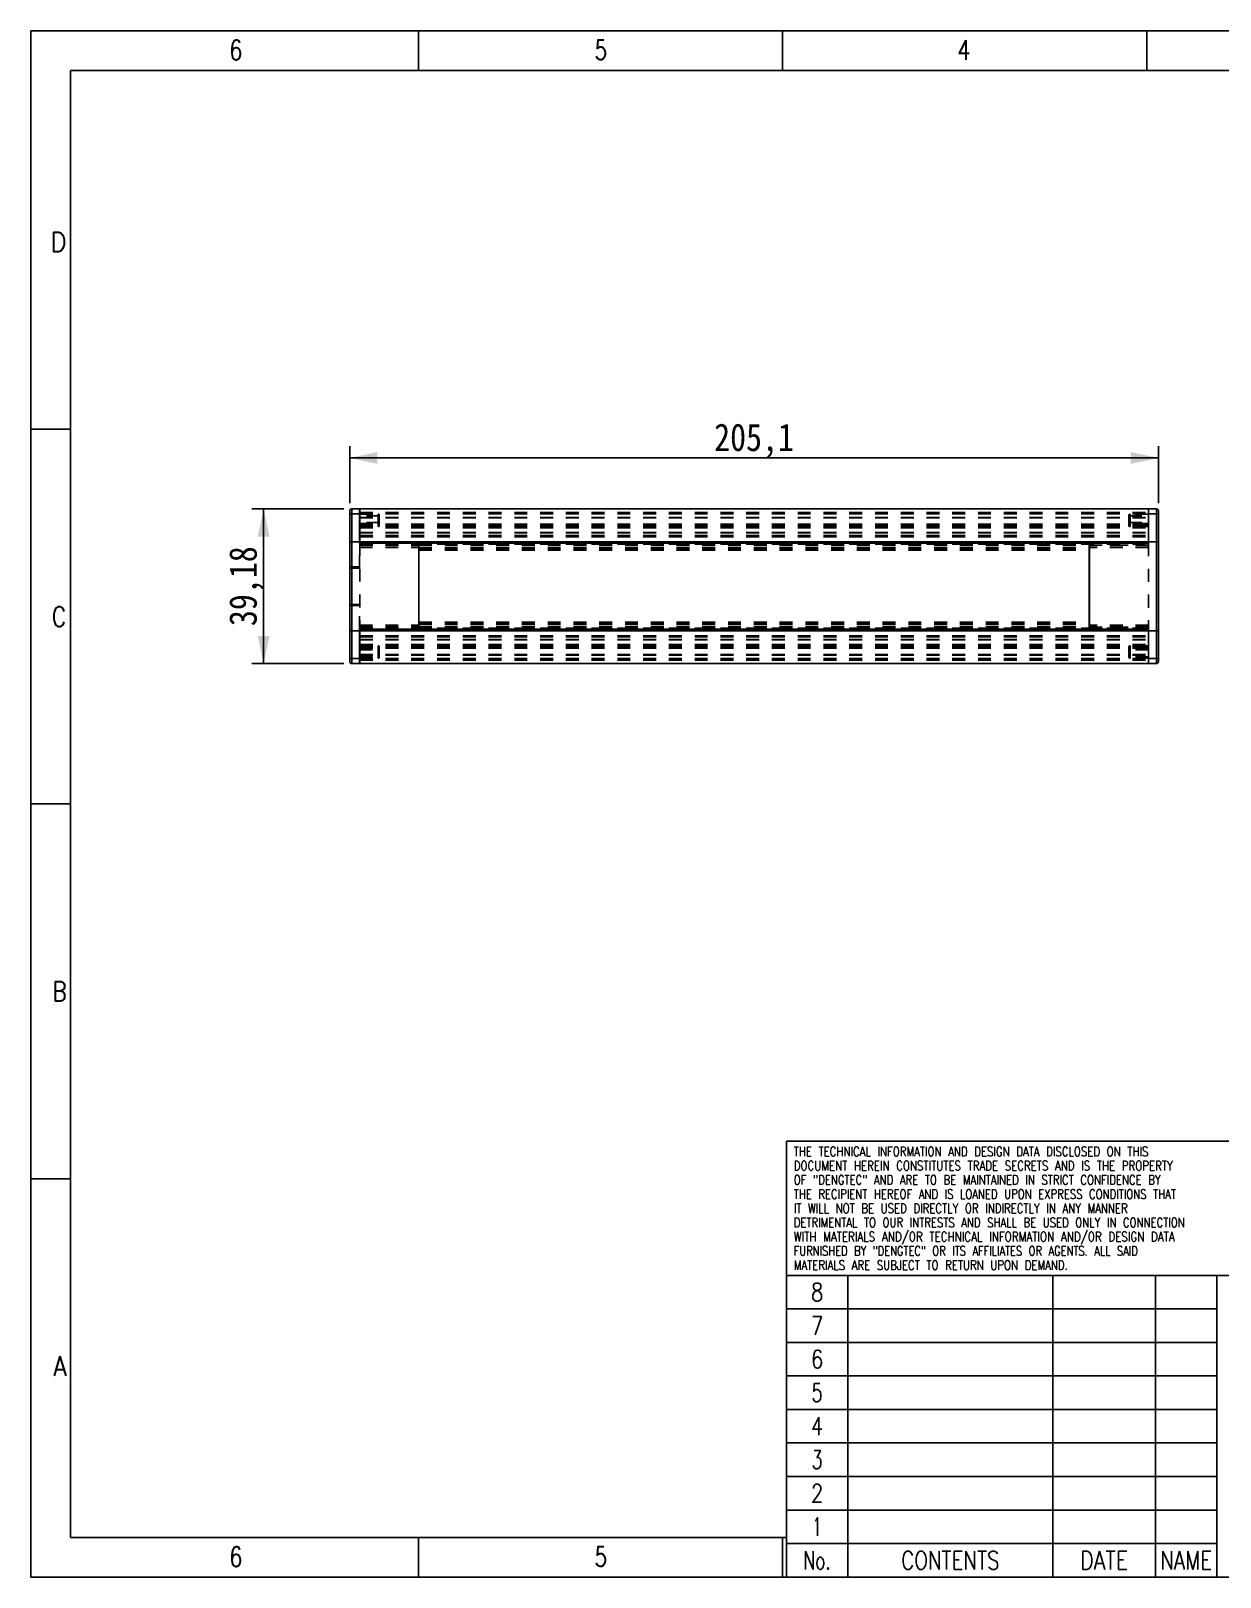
# Model space of a CAD drawing. Extents: x 14 to 580, y 14 to 406.
# Drawn here: x 14 to 315.6, y 14 to 406 of the extents above; entities that cross this region are included whole.
import ezdxf
from ezdxf.enums import TextEntityAlignment as Align

# ---------------------------------------------------------------- set-up
doc = ezdxf.new("R2010")
doc.units = 0
doc.header["$LTSCALE"] = 32.67
doc.linetypes.add('HIDDEN', pattern=[0.2, 0.1, -0.1])
doc.layers.get('0').update_dxf_attribs({"linetype": 'CONTINUOUS'})
for name, color, linetype in [('AP005-BASE2', 7, 'CONTINUOUS'), ('AP005-BASE3', 7, 'CONTINUOUS'), ('AP005-DIFFUSE2', 7, 'CONTINUOUS'), ('AP005-DIFFUSE3', 7, 'CONTINUOUS'), ('AP005-ENDCAP-02', 7, 'CONTINUOUS'), ('AP005-ENDCAP-03', 7, 'CONTINUOUS'), ('AP005-ENDCAP-12', 7, 'CONTINUOUS'), ('AP005-ENDCAP-13', 7, 'CONTINUOUS'), ('AP0054', 7, 'CONTINUOUS'), ('AP0059', 7, 'CONTINUOUS')]:
    doc.layers.add(name, color=color, linetype=linetype)
doc.styles.get("Standard").update_dxf_attribs({"font": 'SIMHEI.SHX', "width": 0.85})
doc.styles.add('TEXTSTYLE_2', font='TXT.TTF')
doc.styles.add('TEXTSTYLE_3', font='TXT.TTF')
doc.styles.add('TEXTSTYLE_5', font='TXT.TTF')
doc.dimstyles.get("Standard").update_dxf_attribs({"dimtxt": 2.5, "dimasz": 2.5, "dimexe": 1.25, "dimexo": 0.625, "dimtad": 1, "dimcen": 2.5, "dimazin": 3, "dimtfac": 1, "dimtmove": 0, "dimatfit": 3})

# ---------------------------------------------------------------- blocks, each defined once
blk = doc.blocks.new('_FILLED')
at = {"color": 0, "linetype": 'BYBLOCK'}
blk.add_solid([(0, 0), (-1, 0.214), (-1, -0.214)], dxfattribs=at)
blk = doc.blocks.new('*D0')
at = {"layer": 'AP0054', "color": 3}
for p, q in [((93.36, 284.81), (70.03, 284.81)), ((73.03, 284.81), (73.03, 265.22)), ((73.03, 245.63), (73.03, 265.22)), ((93.36, 245.63), (70.03, 245.63))]:
    blk.add_line(p, q, dxfattribs=at)
at = {"layer": 'AP0054', "color": 3, "xscale": 7, "yscale": 7, "zscale": 7}
for p, rotation in [((73.03, 284.81), 90), ((73.03, 245.63), 270)]:
    blk.add_blockref('_FILLED', p, dxfattribs=dict(at, rotation=rotation))
at = {"layer": 'AP0054', "color": 3, "width": 0.85}
blk.add_text('39,18', height=7, rotation=90, dxfattribs=at).set_placement((71.28, 265.22), align=Align.CENTER)
blk = doc.blocks.new('*D1')
at = {"layer": 'AP0054', "color": 3}
for p, q in [((94.86, 286.31), (94.86, 300.73)), ((299.96, 286.31), (299.96, 300.73)), ((94.86, 297.73), (197.41, 297.73)), ((299.96, 297.73), (197.41, 297.73))]:
    blk.add_line(p, q, dxfattribs=at)
at = {"layer": 'AP0054', "color": 3, "xscale": 7, "yscale": 7, "zscale": 7, "rotation": 180}
blk.add_blockref('_FILLED', (94.86, 297.73), dxfattribs=at)
at = {"layer": 'AP0054', "color": 3, "xscale": 7, "yscale": 7, "zscale": 7}
blk.add_blockref('_FILLED', (299.96, 297.73), dxfattribs=at)
at = {"layer": 'AP0054', "color": 3, "width": 0.85}
blk.add_text('205,1', height=7, dxfattribs=at).set_placement((197.41, 299.48), align=Align.CENTER)

msp = doc.modelspace()

# ---------------------------------------------------------------- linework, layer by layer
at = {"layer": 'AP005-BASE2', "color": 7}
for p, q in [((97.414, 284.821), (97.414, 276.196)), ((97.414, 284.821), (297.414, 284.821)), ((97.414, 284.81), (297.414, 284.81)), ((297.414, 284.821), (297.414, 276.196)), ((97.414, 276.502), (297.414, 276.502)), ((97.414, 276.326), (297.414, 276.326)), ((112.364, 275.662), (112.414, 275.662)), ((112.364, 275.636), (112.414, 275.636)), ((282.414, 275.662), (282.464, 275.662)), ((282.414, 275.636), (282.464, 275.636)), ((112.364, 254.806), (112.414, 254.806)), ((282.414, 254.806), (282.464, 254.806)), ((97.414, 254.245), (97.414, 245.621)), ((97.414, 254.116), (297.414, 254.116)), ((97.414, 253.94), (297.414, 253.94)), ((112.364, 254.779), (112.414, 254.779)), ((282.414, 254.779), (282.464, 254.779)), ((297.414, 254.245), (297.414, 245.621)), ((97.414, 245.632), (297.414, 245.632)), ((97.414, 245.621), (297.414, 245.621))]:
    msp.add_line(p, q, dxfattribs=at)
at = {"layer": 'AP005-BASE3', "color": 8, "linetype": 'HIDDEN'}
for p, q in [((97.414, 283.946), (297.414, 283.946)), ((97.414, 283.896), (297.414, 283.896)), ((97.414, 283.571), (297.414, 283.571)), ((97.414, 282.671), (297.414, 282.671)), ((97.414, 282.571), (297.414, 282.571)), ((97.414, 280.924), (297.414, 280.924)), ((97.414, 280.571), (297.414, 280.571)), ((97.414, 280.433), (297.414, 280.433)), ((97.414, 280.371), (297.414, 280.371)), ((97.414, 280.135), (297.414, 280.135)), ((97.414, 280.018), (297.414, 280.018)), ((97.414, 278.846), (297.414, 278.846)), ((97.414, 278.771), (297.414, 278.771)), ((97.414, 278.071), (297.414, 278.071)), ((97.414, 277.771), (297.414, 277.771)), ((97.414, 276.196), (97.414, 254.245)), ((97.414, 275.843), (297.414, 275.843)), ((97.414, 275.662), (112.364, 275.662)), ((97.414, 275.636), (112.364, 275.636)), ((112.414, 275.662), (282.414, 275.662)), ((112.414, 275.636), (282.414, 275.636)), ((282.464, 275.662), (297.414, 275.662)), ((282.464, 275.636), (297.414, 275.636)), ((297.414, 276.196), (297.414, 254.245)), ((97.414, 254.806), (112.364, 254.806)), ((112.414, 254.806), (282.414, 254.806)), ((282.464, 254.806), (297.414, 254.806)), ((97.414, 254.779), (112.364, 254.779)), ((97.414, 254.599), (297.414, 254.599)), ((97.414, 252.671), (297.414, 252.671)), ((97.414, 252.371), (297.414, 252.371)), ((97.414, 251.671), (297.414, 251.671)), ((97.414, 251.596), (297.414, 251.596)), ((112.414, 254.779), (282.414, 254.779)), ((282.464, 254.779), (297.414, 254.779)), ((97.414, 250.424), (297.414, 250.424)), ((97.414, 250.307), (297.414, 250.307)), ((97.414, 250.071), (297.414, 250.071)), ((97.414, 250.009), (297.414, 250.009)), ((97.414, 249.871), (297.414, 249.871)), ((97.414, 249.518), (297.414, 249.518)), ((97.414, 247.871), (297.414, 247.871)), ((97.414, 247.771), (297.414, 247.771)), ((97.414, 246.871), (297.414, 246.871)), ((97.414, 246.546), (297.414, 246.546)), ((97.414, 246.496), (297.414, 246.496))]:
    msp.add_line(p, q, dxfattribs=at)
at = {"layer": 'AP005-DIFFUSE2', "color": 7}
for p, q in [((112.414, 276.196), (112.414, 254.245)), ((112.414, 276.196), (282.414, 276.196)), ((112.414, 276.096), (282.414, 276.096)), ((282.414, 276.196), (282.414, 254.245)), ((112.414, 254.345), (282.414, 254.345)), ((112.414, 254.245), (282.414, 254.245))]:
    msp.add_line(p, q, dxfattribs=at)
at = {"layer": 'AP005-DIFFUSE3', "color": 8, "linetype": 'HIDDEN'}
for p, q in [((112.414, 276.183), (282.414, 276.183)), ((112.414, 275.876), (282.414, 275.876)), ((112.414, 275.706), (282.414, 275.706)), ((112.414, 275.576), (282.414, 275.576)), ((112.414, 275.536), (282.414, 275.536)), ((112.414, 274.921), (282.414, 274.921)), ((112.414, 274.621), (282.414, 274.621)), ((112.414, 274.321), (282.414, 274.321)), ((112.414, 256.121), (282.414, 256.121)), ((112.414, 255.821), (282.414, 255.821)), ((112.414, 255.521), (282.414, 255.521)), ((112.414, 254.906), (282.414, 254.906)), ((112.414, 254.866), (282.414, 254.866)), ((112.414, 254.736), (282.414, 254.736)), ((112.414, 254.566), (282.414, 254.566)), ((112.414, 254.259), (282.414, 254.259))]:
    msp.add_line(p, q, dxfattribs=at)
at = {"layer": 'AP005-ENDCAP-02', "color": 7}
for p, q in [((94.864, 246.121), (94.864, 284.321)), ((95.364, 245.621), (95.364, 284.821)), ((97.364, 284.821), (95.364, 284.821)), ((97.364, 284.81), (95.364, 284.81)), ((97.364, 276.096), (97.364, 284.821)), ((97.364, 283.495), (97.414, 283.495)), ((97.364, 283.484), (97.414, 283.484)), ((97.364, 280.879), (97.414, 280.879)), ((97.364, 280.398), (97.414, 280.398)), ((97.364, 280.318), (97.414, 280.318)), ((94.959, 276.5), (94.888, 276.499)), ((95.364, 276.502), (94.959, 276.5)), ((97.364, 276.502), (95.364, 276.502)), ((97.364, 276.196), (112.364, 276.196)), ((97.364, 276.096), (112.364, 276.096)), ((112.364, 276.196), (112.364, 254.245)), ((95.209, 253.939), (95.07, 253.94)), ((97.364, 253.94), (95.209, 253.939)), ((97.364, 245.621), (97.364, 254.345)), ((97.364, 254.345), (112.364, 254.345)), ((97.364, 254.245), (112.364, 254.245)), ((97.364, 250.124), (97.414, 250.124)), ((97.364, 250.044), (97.414, 250.044)), ((97.364, 249.563), (97.414, 249.563)), ((97.364, 245.632), (95.364, 245.632)), ((97.364, 245.621), (95.364, 245.621)), ((97.364, 246.957), (97.414, 246.957)), ((97.364, 246.946), (97.414, 246.946))]:
    msp.add_line(p, q, dxfattribs=at)
for points in [[(94.864, 284.314), (94.87, 284.392), (94.888, 284.468), (94.918, 284.539), (94.959, 284.606), (95.01, 284.665), (95.07, 284.715), (95.137, 284.756), (95.209, 284.786), (95.286, 284.804), (95.364, 284.81)], [(94.888, 276.499), (94.87, 276.499), (94.864, 276.499)], [(95.07, 253.94), (94.959, 253.94), (94.918, 253.941), (94.888, 253.942), (94.87, 253.942), (94.864, 253.943)], [(94.864, 246.127), (94.87, 246.05), (94.888, 245.974), (94.918, 245.902), (94.959, 245.836), (95.01, 245.777), (95.07, 245.726), (95.137, 245.686), (95.209, 245.656), (95.286, 245.638), (95.364, 245.632)]]:
    msp.add_lwpolyline(points, dxfattribs=at)
for centre, start, end in [((95.364, 284.321), 90, 180), ((95.364, 246.121), 180, 270)]:
    msp.add_arc(centre, 0.5, start, end, dxfattribs=at)
at = {"layer": 'AP005-ENDCAP-03', "color": 8, "linetype": 'HIDDEN'}
for p, q in [((94.864, 283.571), (97.364, 283.571)), ((102.364, 283.095), (97.364, 283.095)), ((97.414, 283.495), (102.064, 283.495)), ((97.414, 283.484), (102.064, 283.484)), ((102.064, 283.495), (102.064, 280.318)), ((102.364, 283.195), (102.364, 280.618)), ((102.364, 281.371), (97.364, 281.371)), ((97.364, 281.074), (102.064, 281.074)), ((97.364, 280.843), (102.064, 280.843)), ((97.414, 280.879), (102.064, 280.879)), ((97.414, 280.398), (102.064, 280.398)), ((97.414, 280.318), (102.064, 280.318)), ((97.364, 276.182), (112.364, 276.182)), ((97.364, 269.821), (97.364, 276.096)), ((97.364, 275.499), (112.364, 275.499)), ((97.364, 275.065), (112.364, 275.065)), ((97.364, 270.121), (94.864, 270.121)), ((95.164, 269.821), (97.364, 269.821)), ((94.864, 260.321), (97.364, 260.321)), ((95.164, 260.621), (97.364, 260.621)), ((97.364, 254.345), (97.364, 260.621)), ((97.364, 255.376), (112.364, 255.376)), ((97.364, 254.942), (112.364, 254.942)), ((97.364, 254.259), (112.364, 254.259)), ((97.364, 249.599), (102.064, 249.599)), ((97.364, 249.368), (102.064, 249.368)), ((97.364, 249.071), (102.364, 249.071)), ((97.364, 247.346), (102.364, 247.346)), ((97.414, 250.124), (102.064, 250.124)), ((97.414, 250.044), (102.064, 250.044)), ((97.414, 249.563), (102.064, 249.563)), ((102.064, 250.124), (102.064, 246.946)), ((102.364, 249.824), (102.364, 247.247)), ((97.364, 246.871), (94.864, 246.871)), ((97.414, 246.957), (102.064, 246.957)), ((97.414, 246.946), (102.064, 246.946))]:
    msp.add_line(p, q, dxfattribs=at)
for points in [[(102.364, 283.193), (102.359, 283.243), (102.346, 283.292), (102.324, 283.339), (102.294, 283.38), (102.257, 283.416), (102.214, 283.445), (102.167, 283.467), (102.116, 283.48), (102.064, 283.484)], [(102.364, 281.371), (102.359, 281.319), (102.346, 281.269), (102.324, 281.222), (102.294, 281.18), (102.257, 281.143), (102.214, 281.113), (102.166, 281.091), (102.116, 281.078), (102.064, 281.074)], [(102.064, 280.843), (102.116, 280.847), (102.167, 280.859), (102.214, 280.879), (102.257, 280.906), (102.294, 280.94), (102.324, 280.979), (102.346, 281.022), (102.359, 281.067), (102.364, 281.114)], [(102.364, 280.694), (102.359, 280.729), (102.343, 280.762), (102.317, 280.793), (102.282, 280.821), (102.241, 280.843), (102.197, 280.859), (102.154, 280.87), (102.11, 280.876), (102.064, 280.879)], [(102.364, 280.694), (102.359, 280.638), (102.343, 280.585), (102.317, 280.535), (102.282, 280.491), (102.241, 280.455), (102.197, 280.429), (102.154, 280.412), (102.11, 280.401), (102.064, 280.398)], [(102.364, 249.748), (102.359, 249.804), (102.343, 249.857), (102.317, 249.907), (102.282, 249.951), (102.241, 249.987), (102.197, 250.013), (102.154, 250.03), (102.11, 250.04), (102.064, 250.044)], [(102.364, 249.748), (102.359, 249.713), (102.343, 249.68), (102.317, 249.649), (102.282, 249.621), (102.241, 249.599), (102.197, 249.583), (102.154, 249.572), (102.11, 249.565), (102.064, 249.563)], [(102.064, 249.599), (102.116, 249.594), (102.167, 249.582), (102.214, 249.562), (102.257, 249.535), (102.294, 249.501), (102.324, 249.463), (102.346, 249.42), (102.359, 249.374), (102.364, 249.327)], [(102.364, 249.071), (102.359, 249.123), (102.346, 249.173), (102.324, 249.22), (102.294, 249.262), (102.257, 249.299), (102.214, 249.329), (102.166, 249.35), (102.116, 249.364), (102.064, 249.368)], [(102.364, 247.249), (102.359, 247.198), (102.346, 247.149), (102.324, 247.103), (102.294, 247.062), (102.257, 247.026), (102.214, 246.996), (102.167, 246.975), (102.116, 246.962), (102.064, 246.957)]]:
    msp.add_lwpolyline(points, dxfattribs=at)
for centre, start, end in [((102.064, 283.195), 0, 90), ((102.064, 280.618), 270, 360), ((95.164, 270.121), 180, 270), ((95.164, 260.321), 90, 180), ((102.064, 249.824), 0, 90), ((102.064, 247.246), 270, 360)]:
    msp.add_arc(centre, 0.3, start, end, dxfattribs=at)
at = {"layer": 'AP005-ENDCAP-12', "color": 7}
for p, q in [((297.464, 283.495), (297.414, 283.495)), ((297.464, 283.484), (297.414, 283.484)), ((297.464, 284.821), (299.464, 284.821)), ((297.464, 284.821), (297.464, 276.096)), ((297.464, 284.81), (299.464, 284.81)), ((299.464, 284.821), (299.464, 245.621)), ((299.964, 284.321), (299.964, 246.121)), ((297.464, 280.879), (297.414, 280.879)), ((297.464, 280.398), (297.414, 280.398)), ((297.464, 280.318), (297.414, 280.318)), ((297.464, 276.196), (282.464, 276.196)), ((282.464, 254.245), (282.464, 276.196)), ((297.464, 276.096), (282.464, 276.096)), ((297.464, 276.502), (299.619, 276.503)), ((299.619, 276.503), (299.758, 276.502)), ((297.464, 254.345), (282.464, 254.345)), ((297.464, 254.245), (282.464, 254.245)), ((297.464, 254.345), (297.464, 245.621)), ((297.464, 253.94), (299.464, 253.94)), ((299.464, 253.94), (299.869, 253.942)), ((299.869, 253.942), (299.94, 253.942)), ((297.464, 250.124), (297.414, 250.124)), ((297.464, 250.044), (297.414, 250.044)), ((297.464, 249.563), (297.414, 249.563)), ((297.464, 246.957), (297.414, 246.957)), ((297.464, 246.946), (297.414, 246.946)), ((297.464, 245.632), (299.464, 245.632)), ((297.464, 245.621), (299.464, 245.621))]:
    msp.add_line(p, q, dxfattribs=at)
for points in [[(299.964, 284.314), (299.958, 284.392), (299.94, 284.468), (299.91, 284.539), (299.869, 284.606), (299.818, 284.665), (299.758, 284.715), (299.691, 284.756), (299.619, 284.786), (299.542, 284.804), (299.464, 284.81)], [(299.758, 276.502), (299.869, 276.501), (299.91, 276.501), (299.94, 276.5), (299.958, 276.499), (299.964, 276.499)], [(299.94, 253.942), (299.958, 253.943), (299.964, 253.943)], [(299.964, 246.127), (299.958, 246.05), (299.94, 245.974), (299.91, 245.902), (299.869, 245.836), (299.818, 245.777), (299.758, 245.726), (299.691, 245.686), (299.619, 245.656), (299.542, 245.638), (299.464, 245.632)]]:
    msp.add_lwpolyline(points, dxfattribs=at)
for centre, start, end in [((299.464, 284.321), 0, 90), ((299.464, 246.121), 270, 360)]:
    msp.add_arc(centre, 0.5, start, end, dxfattribs=at)
at = {"layer": 'AP005-ENDCAP-13', "color": 8, "linetype": 'HIDDEN'}
for p, q in [((292.464, 280.618), (292.464, 283.195)), ((292.464, 283.095), (297.464, 283.095)), ((297.414, 283.495), (292.764, 283.495)), ((292.764, 283.495), (292.764, 280.318)), ((297.414, 283.484), (292.764, 283.484)), ((299.964, 283.571), (297.464, 283.571)), ((292.464, 281.371), (297.464, 281.371)), ((297.464, 281.074), (292.764, 281.074)), ((297.414, 280.879), (292.764, 280.879)), ((297.464, 280.843), (292.764, 280.843)), ((297.414, 280.398), (292.764, 280.398)), ((297.414, 280.318), (292.764, 280.318)), ((297.464, 276.183), (282.464, 276.183)), ((297.464, 275.5), (282.464, 275.5)), ((297.464, 275.066), (282.464, 275.066)), ((297.464, 276.096), (297.464, 254.345)), ((297.464, 255.377), (282.464, 255.377)), ((297.464, 254.942), (282.464, 254.942)), ((297.464, 254.26), (282.464, 254.26)), ((292.464, 247.246), (292.464, 249.823)), ((297.464, 249.071), (292.464, 249.071)), ((297.464, 247.346), (292.464, 247.346)), ((297.414, 250.124), (292.764, 250.124)), ((292.764, 250.124), (292.764, 246.946)), ((297.414, 250.044), (292.764, 250.044)), ((297.464, 249.599), (292.764, 249.599)), ((297.414, 249.563), (292.764, 249.563)), ((297.464, 249.368), (292.764, 249.368)), ((297.414, 246.957), (292.764, 246.957)), ((297.414, 246.946), (292.764, 246.946)), ((297.464, 246.871), (299.964, 246.871))]:
    msp.add_line(p, q, dxfattribs=at)
for points in [[(292.464, 283.193), (292.469, 283.243), (292.482, 283.292), (292.504, 283.339), (292.534, 283.38), (292.571, 283.416), (292.614, 283.445), (292.661, 283.467), (292.712, 283.48), (292.764, 283.484)], [(292.464, 281.371), (292.469, 281.319), (292.482, 281.269), (292.504, 281.222), (292.534, 281.18), (292.571, 281.143), (292.614, 281.113), (292.662, 281.091), (292.712, 281.078), (292.764, 281.074)], [(292.764, 280.843), (292.712, 280.848), (292.661, 280.86), (292.614, 280.88), (292.571, 280.907), (292.534, 280.94), (292.504, 280.979), (292.482, 281.022), (292.469, 281.067), (292.464, 281.114)], [(292.464, 280.694), (292.469, 280.729), (292.485, 280.762), (292.511, 280.793), (292.546, 280.821), (292.587, 280.843), (292.631, 280.859), (292.674, 280.87), (292.718, 280.876), (292.764, 280.879)], [(292.464, 280.694), (292.469, 280.638), (292.485, 280.585), (292.511, 280.535), (292.546, 280.491), (292.587, 280.455), (292.631, 280.429), (292.674, 280.412), (292.718, 280.401), (292.764, 280.398)], [(292.464, 249.748), (292.469, 249.804), (292.485, 249.857), (292.511, 249.907), (292.546, 249.951), (292.587, 249.987), (292.631, 250.013), (292.674, 250.03), (292.718, 250.04), (292.764, 250.044)], [(292.464, 249.748), (292.469, 249.713), (292.485, 249.68), (292.511, 249.649), (292.546, 249.621), (292.587, 249.599), (292.631, 249.583), (292.674, 249.572), (292.718, 249.565), (292.764, 249.563)], [(292.764, 249.599), (292.712, 249.595), (292.661, 249.582), (292.614, 249.562), (292.571, 249.535), (292.534, 249.502), (292.504, 249.463), (292.482, 249.42), (292.469, 249.375), (292.464, 249.327)], [(292.464, 249.071), (292.469, 249.123), (292.482, 249.173), (292.504, 249.22), (292.534, 249.262), (292.571, 249.299), (292.614, 249.329), (292.662, 249.35), (292.712, 249.364), (292.764, 249.368)], [(292.464, 247.249), (292.469, 247.198), (292.482, 247.149), (292.504, 247.103), (292.534, 247.062), (292.571, 247.026), (292.614, 246.996), (292.661, 246.975), (292.712, 246.962), (292.764, 246.957)]]:
    msp.add_lwpolyline(points, dxfattribs=at)
for centre, start, end in [((292.764, 283.195), 90, 180), ((292.764, 280.618), 180, 270), ((292.764, 249.824), 90, 180), ((292.764, 247.246), 180, 270)]:
    msp.add_arc(centre, 0.3, start, end, dxfattribs=at)
at = {"layer": 'AP0059', "color": 7}
for p, q in [((14, 14), (14, 406)), ((14, 406), (580, 406)), ((112.333, 396), (112.333, 406)), ((204.667, 396), (204.667, 406)), ((297, 396), (297, 406)), ((24, 24), (24, 396)), ((24, 396), (570, 396)), ((24, 305), (14, 305)), ((24, 210), (14, 210)), ((24, 115), (14, 115)), ((24, 24), (205.6, 24)), ((112.333, 24), (112.333, 14)), ((204.667, 24), (204.667, 14)), ((14, 14), (580, 14))]:
    msp.add_line(p, q, dxfattribs=at)
at = {"layer": 'AP0059', "color": 3}
for p, q in [((205.6, 124.5), (580, 124.5)), ((205.6, 124.5), (205.6, 14)), ((205.6, 90.5), (580, 90.5)), ((221.2, 90.5), (221.2, 14)), ((273.2, 90.5), (273.2, 14)), ((299.2, 90.5), (299.2, 14)), ((314.8, 90.5), (314.8, 14)), ((205.6, 82), (314.8, 82)), ((205.6, 73.5), (314.8, 73.5)), ((205.6, 65), (314.8, 65)), ((205.6, 56.5), (314.8, 56.5)), ((205.6, 48), (314.8, 48)), ((205.6, 39.5), (314.8, 39.5)), ((205.6, 31), (314.8, 31)), ((205.6, 22.5), (314.8, 22.5)), ((205.6, 14), (580, 14))]:
    msp.add_line(p, q, dxfattribs=at)

# ---------------------------------------------------------------- texts
at = {"layer": 'AP0059', "color": 7, "style": 'TEXTSTYLE_2'}
for s, width, p in [('6', 0.785714, (67.634, 398.659)), ('4', 0.785714, (252.301, 398.659)), ('D', 0.904762, (23, 350)), ('C', 0.833333, (23, 255)), ('B', 0.785714, (23, 160)), ('A', 0.857143, (23, 65)), ('6', 0.785714, (67.634, 16.659))]:
    msp.add_text(s, height=5, dxfattribs=dict(at, width=width)).set_placement(p, align=Align.RIGHT)
at = {"layer": 'AP0059', "color": 7, "style": 'TEXTSTYLE_2', "width": 0.714286}
for p in [(157.033, 398.659), (157.033, 16.659)]:
    msp.add_text('5', height=5, dxfattribs=at).set_placement(p)
at = {"layer": 'AP0059', "color": 3, "style": 'TEXTSTYLE_3'}
for s, width, p in [('THE TECHNICAL INFORMATION AND DESIGN DATA DISCLOSED ON THIS', 0.786118, (207.475, 120.7)), ('DOCUMENT HEREIN CONSTITUTES TRADE SECRETS AND IS THE PROPERTY', 0.790398, (207.475, 117.1)), ('OF "DENGTEC" AND ARE TO BE MAINTAINED IN STRICT CONFIDENCE BY', 0.782592, (207.475, 113.5)), ('THE RECIPIENT HEREOF AND IS LOANED UPON EXPRESS CONDITIONS THAT', 0.779289, (207.475, 109.9)), ('IT WILL NOT BE USED DIRECTLY OR INDIRECTLY IN ANY MANNER ', 0.784879, (207.475, 106.3)), ('WITH MATERIALS AND/OR TECHNICAL INFORMATION AND/OR DESIGN DATA', 0.797619, (207.475, 99.1)), ('DETRIMENTAL TO OUR INTRESTS AND SHALL BE USED ONLY IN CONNECTION ', 0.780586, (207.475, 102.7)), ('FURNISHED BY "DENGTEC" OR ITS AFFILIATES OR AGENTS. ALL SAID', 0.76746, (207.475, 95.5)), ('MATERIALS ARE SUBJECT TO RETURN UPON DEMAND.', 0.785714, (207.475, 91.9))]:
    msp.add_text(s, height=2.4, dxfattribs=dict(at, width=width)).set_placement(p)
at = {"layer": 'AP0059', "color": 3, "style": 'TEXTSTYLE_5'}
for s, width, p in [('8', 0.785714, (213.4, 83.95)), ('7', 0.785714, (213.4, 75.45)), ('6', 0.785714, (213.4, 66.95)), ('5', 0.714286, (213.4, 58.45)), ('4', 0.785714, (213.4, 49.95)), ('3', 0.714286, (213.4, 41.45)), ('2', 0.785714, (213.4, 32.95)), ('1', 0.571429, (213.4, 24.45)), ('No.', 0.690476, (213.4, 15.95)), ('CONTENTS', 0.800595, (247.2, 15.95)), ('DATE', 0.833333, (286.2, 15.95)), ('NAME', 0.803571, (307, 15.95))]:
    msp.add_text(s, height=4.6, dxfattribs=dict(at, width=width)).set_placement(p, align=Align.CENTER)

# ---------------------------------------------------------------- dimensions: what is measured, and where the dimension line sits
at = {"layer": 'AP0054', "color": 3}
dim = msp.add_linear_dim(base=(299.964, 297.733), p1=(94.864, 286.314), p2=(299.964, 286.314), dimstyle='Standard', dxfattribs=at)
dim.commit()
dim.dimension.update_dxf_attribs({"geometry": '*D1', "text_midpoint": (182.539, 302.983), "dimtype": 128})
dim = msp.add_linear_dim(base=(73.03, 245.632), p1=(93.364, 284.81), p2=(93.364, 245.632), angle=270, dimstyle='Standard', dxfattribs=at)
dim.commit()
dim.dimension.update_dxf_attribs({"geometry": '*D0', "text_midpoint": (74.445, 251.923), "dimtype": 128})

doc.saveas('drawing.dxf')
